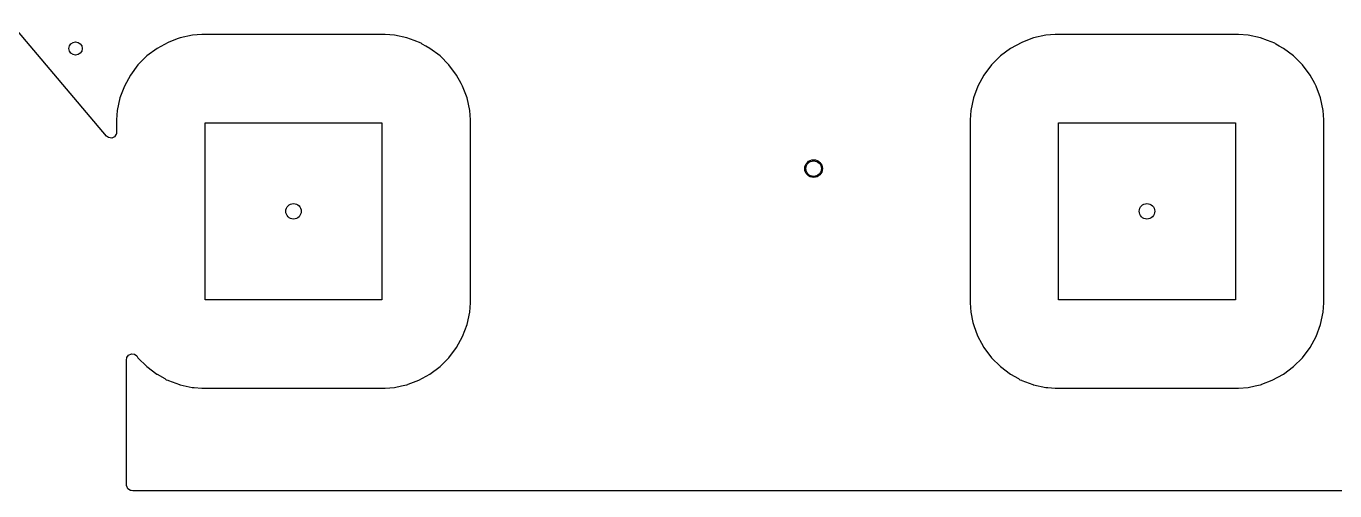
# Model space of a CAD drawing. Header units: inches. Extents: x 0.01 to 5.35, y 0.01 to 3.37.
# Drawn here: x 1.198 to 2.364, y 0.012 to 0.426 of the extents above; entities that cross this region are included whole.
import ezdxf

# ---------------------------------------------------------------- set-up
doc = ezdxf.new("R2010")
doc.units = ezdxf.units.IN
doc.header["$MEASUREMENT"] = 0
doc.layers.add('BLACK', color=250, linetype='CONTINUOUS')

msp = doc.modelspace()

# ---------------------------------------------------------------- linework, layer by layer
at = {"layer": 'BLACK', "linetype": 'CONTINUOUS'}
for p, q in [((1.2701, 0.3279), (1.155, 0.4636)), ((1.3249, 0.4114), (1.315, 0.406)), ((1.3329, 0.4144), (1.3249, 0.4114)), ((1.3249, 0.4114), (1.3249, 0.4114)), ((1.3355, 0.4154), (1.3329, 0.4144)), ((1.3465, 0.4178), (1.3355, 0.4154)), ((1.3355, 0.4154), (1.3355, 0.4154)), ((1.3355, 0.4154), (1.3355, 0.4154)), ((1.3549, 0.4184), (1.3465, 0.4178)), ((1.518, 0.4184), (1.3549, 0.4184)), ((1.3549, 0.4184), (1.3549, 0.4184)), ((1.3549, 0.4184), (1.3549, 0.4184)), ((1.5264, 0.4178), (1.518, 0.4184)), ((1.518, 0.4184), (1.518, 0.4184)), ((1.518, 0.4184), (1.518, 0.4184)), ((1.5374, 0.4154), (1.5264, 0.4178)), ((1.5438, 0.413), (1.5374, 0.4154)), ((1.5374, 0.4154), (1.5374, 0.4154)), ((1.5502, 0.4106), (1.5438, 0.413)), ((1.5511, 0.4097), (1.5502, 0.4106)), ((1.5543, 0.408), (1.5511, 0.4097)), ((1.5579, 0.406), (1.5543, 0.408)), ((2.0848, 0.4114), (2.0749, 0.406)), ((2.0928, 0.4144), (2.0848, 0.4114)), ((2.0848, 0.4114), (2.0848, 0.4114)), ((2.0953, 0.4154), (2.0928, 0.4144)), ((2.1063, 0.4178), (2.0953, 0.4154)), ((2.0953, 0.4154), (2.0953, 0.4154)), ((2.0953, 0.4154), (2.0953, 0.4154)), ((2.1147, 0.4184), (2.1063, 0.4178)), ((2.2779, 0.4184), (2.1147, 0.4184)), ((2.1147, 0.4184), (2.1147, 0.4184)), ((2.1147, 0.4184), (2.1147, 0.4184)), ((2.2863, 0.4178), (2.2779, 0.4184)), ((2.2779, 0.4184), (2.2779, 0.4184)), ((2.2779, 0.4184), (2.2779, 0.4184)), ((2.2973, 0.4154), (2.2863, 0.4178)), ((2.3036, 0.413), (2.2973, 0.4154)), ((2.2973, 0.4154), (2.2973, 0.4154)), ((2.3101, 0.4106), (2.3036, 0.413)), ((2.3109, 0.4097), (2.3101, 0.4106)), ((2.3141, 0.408), (2.3109, 0.4097)), ((2.3177, 0.406), (2.3141, 0.408)), ((1.306, 0.3993), (1.298, 0.3913)), ((1.315, 0.406), (1.306, 0.3993)), ((1.306, 0.3993), (1.306, 0.3993)), ((1.315, 0.406), (1.315, 0.406)), ((1.5669, 0.3993), (1.5579, 0.406)), ((1.5579, 0.406), (1.5579, 0.406)), ((1.5579, 0.406), (1.5579, 0.406)), ((1.5579, 0.406), (1.5579, 0.406)), ((1.5749, 0.3913), (1.5669, 0.3993)), ((1.5669, 0.3993), (1.5669, 0.3993)), ((2.0659, 0.3993), (2.0579, 0.3913)), ((2.0749, 0.406), (2.0659, 0.3993)), ((2.0659, 0.3993), (2.0659, 0.3993)), ((2.0749, 0.406), (2.0749, 0.406)), ((2.3267, 0.3993), (2.3177, 0.406)), ((2.3177, 0.406), (2.3177, 0.406)), ((2.3177, 0.406), (2.3177, 0.406)), ((2.3177, 0.406), (2.3177, 0.406)), ((2.3347, 0.3913), (2.3267, 0.3993)), ((2.3267, 0.3993), (2.3267, 0.3993)), ((1.298, 0.3913), (1.2913, 0.3823)), ((1.298, 0.3913), (1.298, 0.3913)), ((1.5816, 0.3823), (1.5749, 0.3913)), ((1.5749, 0.3913), (1.5749, 0.3913)), ((2.0579, 0.3913), (2.0511, 0.3823)), ((2.0579, 0.3913), (2.0579, 0.3913)), ((2.3415, 0.3823), (2.3347, 0.3913)), ((2.3347, 0.3913), (2.3347, 0.3913)), ((1.2913, 0.3823), (1.2859, 0.3724)), ((1.2913, 0.3823), (1.2913, 0.3823)), ((1.5858, 0.3747), (1.5816, 0.3823)), ((1.5816, 0.3823), (1.5816, 0.3823)), ((1.5816, 0.3823), (1.5816, 0.3823)), ((1.5816, 0.3823), (1.5816, 0.3823)), ((1.587, 0.3724), (1.5858, 0.3747)), ((2.0511, 0.3823), (2.0457, 0.3724)), ((2.0511, 0.3823), (2.0511, 0.3823)), ((2.3456, 0.3747), (2.3415, 0.3823)), ((2.3415, 0.3823), (2.3415, 0.3823)), ((2.3415, 0.3823), (2.3415, 0.3823)), ((2.3415, 0.3823), (2.3415, 0.3823)), ((2.3469, 0.3724), (2.3456, 0.3747)), ((1.282, 0.3619), (1.2796, 0.3508)), ((1.2859, 0.3724), (1.282, 0.3619)), ((1.2859, 0.3724), (1.2859, 0.3724)), ((1.591, 0.3619), (1.587, 0.3724)), ((1.587, 0.3724), (1.587, 0.3724)), ((1.5934, 0.3508), (1.591, 0.3619)), ((1.591, 0.3619), (1.591, 0.3619)), ((1.591, 0.3619), (1.591, 0.3619)), ((2.0418, 0.3619), (2.0394, 0.3508)), ((2.0457, 0.3724), (2.0418, 0.3619)), ((2.0457, 0.3724), (2.0457, 0.3724)), ((2.3508, 0.3619), (2.3469, 0.3724)), ((2.3469, 0.3724), (2.3469, 0.3724)), ((2.3532, 0.3508), (2.3508, 0.3619)), ((2.3508, 0.3619), (2.3508, 0.3619)), ((2.3508, 0.3619), (2.3508, 0.3619)), ((1.2796, 0.3508), (1.279, 0.3424)), ((1.594, 0.3424), (1.5934, 0.3508)), ((1.5934, 0.3508), (1.5934, 0.3508)), ((2.0394, 0.3508), (2.0388, 0.3424)), ((2.3538, 0.3424), (2.3532, 0.3508)), ((2.3532, 0.3508), (2.3532, 0.3508)), ((1.279, 0.3424), (1.279, 0.3314)), ((1.3577, 0.1821), (1.3577, 0.3396)), ((1.3577, 0.3396), (1.5152, 0.3396)), ((1.5152, 0.3396), (1.5152, 0.1821)), ((1.594, 0.1793), (1.594, 0.3424)), ((1.594, 0.3424), (1.594, 0.3424)), ((2.0388, 0.3424), (2.0388, 0.1793)), ((2.1176, 0.1821), (2.1176, 0.3396)), ((2.1176, 0.3396), (2.275, 0.3396)), ((2.275, 0.3396), (2.275, 0.1821)), ((2.3538, 0.1793), (2.3538, 0.3424)), ((1.2717, 0.3266), (1.2701, 0.3279)), ((1.2719, 0.3265), (1.2717, 0.3266)), ((1.2746, 0.3261), (1.2719, 0.3265)), ((1.2771, 0.3273), (1.2746, 0.3261)), ((1.2786, 0.3296), (1.2771, 0.3273)), ((1.2788, 0.33), (1.2786, 0.3296)), ((1.279, 0.3314), (1.2788, 0.33)), ((1.5152, 0.1821), (1.3577, 0.1821)), ((1.5934, 0.1709), (1.594, 0.1793)), ((2.0388, 0.1793), (2.0394, 0.1709)), ((2.275, 0.1821), (2.1176, 0.1821)), ((2.3532, 0.1709), (2.3538, 0.1793)), ((1.591, 0.1599), (1.5934, 0.1709)), ((1.5934, 0.1709), (1.5934, 0.1709)), ((1.5934, 0.1709), (1.5934, 0.1709)), ((2.0394, 0.1709), (2.0414, 0.1618)), ((2.3508, 0.1599), (2.3532, 0.1709)), ((2.3532, 0.1709), (2.3532, 0.1709)), ((2.3532, 0.1709), (2.3532, 0.1709)), ((1.587, 0.1493), (1.591, 0.1599)), ((1.591, 0.1599), (1.591, 0.1599)), ((2.0414, 0.1618), (2.0418, 0.1599)), ((2.0418, 0.1599), (2.0442, 0.1533)), ((2.0442, 0.1533), (2.0457, 0.1493)), ((2.3469, 0.1493), (2.3508, 0.1599)), ((2.3508, 0.1599), (2.3508, 0.1599)), ((1.5816, 0.1394), (1.587, 0.1493)), ((2.0457, 0.1493), (2.0457, 0.1493)), ((2.0457, 0.1493), (2.049, 0.1433)), ((2.049, 0.1433), (2.0511, 0.1394)), ((2.3415, 0.1394), (2.3469, 0.1493)), ((1.2878, 0.1287), (1.288, 0.1301)), ((1.2878, 0.0172), (1.2878, 0.1287)), ((1.288, 0.1301), (1.2881, 0.1303)), ((1.2881, 0.1303), (1.2882, 0.1305)), ((1.2882, 0.1305), (1.2896, 0.1328)), ((1.2896, 0.1328), (1.2921, 0.1339)), ((1.2921, 0.1339), (1.2949, 0.1336)), ((1.2949, 0.1336), (1.295, 0.1335)), ((1.295, 0.1335), (1.2969, 0.132)), ((1.2969, 0.132), (1.298, 0.1304)), ((1.298, 0.1304), (1.298, 0.1304)), ((1.298, 0.1304), (1.298, 0.1304)), ((1.298, 0.1304), (1.306, 0.1225)), ((1.5669, 0.1225), (1.5749, 0.1304)), ((1.5749, 0.1304), (1.5816, 0.1394)), ((2.0511, 0.1394), (2.0511, 0.1394)), ((2.0511, 0.1394), (2.0511, 0.1394)), ((2.0511, 0.1394), (2.0579, 0.1304)), ((2.0579, 0.1304), (2.0579, 0.1304)), ((2.0579, 0.1304), (2.0659, 0.1225)), ((2.3267, 0.1225), (2.3347, 0.1304)), ((2.3347, 0.1304), (2.3415, 0.1394)), ((1.306, 0.1225), (1.306, 0.1225)), ((1.306, 0.1225), (1.3149, 0.1158)), ((1.5579, 0.1157), (1.5669, 0.1225)), ((2.0659, 0.1225), (2.0659, 0.1225)), ((2.0659, 0.1225), (2.0748, 0.1158)), ((2.3177, 0.1157), (2.3267, 0.1225)), ((1.3149, 0.1158), (1.315, 0.1157)), ((1.315, 0.1157), (1.315, 0.1157)), ((1.315, 0.1157), (1.322, 0.1119)), ((1.322, 0.1119), (1.3232, 0.1107)), ((1.3232, 0.1107), (1.3246, 0.1104)), ((1.3246, 0.1104), (1.3252, 0.1102)), ((1.3252, 0.1102), (1.335, 0.1066)), ((1.335, 0.1066), (1.3352, 0.1065)), ((1.3352, 0.1065), (1.3353, 0.1064)), ((1.3353, 0.1064), (1.3354, 0.1064)), ((1.3354, 0.1064), (1.3355, 0.1064)), ((1.3355, 0.1064), (1.3356, 0.1063)), ((1.3356, 0.1063), (1.3464, 0.104)), ((1.5264, 0.104), (1.5327, 0.1053)), ((1.5327, 0.1053), (1.5372, 0.1063)), ((1.5372, 0.1063), (1.5373, 0.1063)), ((1.5373, 0.1063), (1.5374, 0.1064)), ((1.5374, 0.1064), (1.5375, 0.1064)), ((1.5375, 0.1064), (1.5383, 0.1066)), ((1.5383, 0.1066), (1.5387, 0.1068)), ((1.5387, 0.1068), (1.548, 0.1103)), ((1.548, 0.1103), (1.5579, 0.1157)), ((2.0748, 0.1158), (2.0749, 0.1157)), ((2.0749, 0.1157), (2.0749, 0.1157)), ((2.0749, 0.1157), (2.0818, 0.1119)), ((2.0818, 0.1119), (2.083, 0.1107)), ((2.083, 0.1107), (2.0845, 0.1104)), ((2.0845, 0.1104), (2.085, 0.1102)), ((2.085, 0.1102), (2.0948, 0.1066)), ((2.0948, 0.1066), (2.0951, 0.1065)), ((2.0951, 0.1065), (2.0951, 0.1064)), ((2.0951, 0.1064), (2.0953, 0.1064)), ((2.0953, 0.1064), (2.0953, 0.1064)), ((2.0953, 0.1064), (2.0954, 0.1063)), ((2.0954, 0.1063), (2.1062, 0.104)), ((2.2863, 0.104), (2.2926, 0.1053)), ((2.2926, 0.1053), (2.297, 0.1063)), ((2.297, 0.1063), (2.2971, 0.1063)), ((2.2971, 0.1063), (2.2972, 0.1064)), ((2.2972, 0.1064), (2.2973, 0.1064)), ((2.2973, 0.1064), (2.2982, 0.1066)), ((2.2982, 0.1066), (2.2985, 0.1068)), ((2.2985, 0.1068), (2.3078, 0.1103)), ((2.3078, 0.1103), (2.3177, 0.1157)), ((1.3464, 0.104), (1.3465, 0.104)), ((1.3465, 0.104), (1.3466, 0.104)), ((1.3466, 0.104), (1.3467, 0.104)), ((1.3467, 0.104), (1.3481, 0.1039)), ((1.3481, 0.1039), (1.3549, 0.1034)), ((1.3549, 0.1034), (1.518, 0.1034)), ((1.518, 0.1034), (1.5264, 0.104)), ((2.1062, 0.104), (2.1063, 0.104)), ((2.1063, 0.104), (2.1064, 0.104)), ((2.1064, 0.104), (2.1065, 0.104)), ((2.1065, 0.104), (2.1079, 0.1039)), ((2.1079, 0.1039), (2.1147, 0.1034)), ((2.1147, 0.1034), (2.2779, 0.1034)), ((2.2779, 0.1034), (2.2863, 0.104)), ((1.2879, 0.0162), (1.2878, 0.0172)), ((1.288, 0.0159), (1.2879, 0.0162)), ((1.2891, 0.0137), (1.288, 0.0159)), ((1.2915, 0.0122), (1.2891, 0.0137)), ((1.2891, 0.0137), (1.2891, 0.0137)), ((1.292, 0.012), (1.2915, 0.0122)), ((1.2934, 0.0118), (1.292, 0.012)), ((5.3431, 0.0118), (1.2934, 0.0118))]:
    msp.add_line(p, q, dxfattribs=at)
at = {"layer": 'BLACK'}
for centre, radius in [((1.2425, 0.4059), 0.00591), ((1.8995, 0.2989), 0.00787), ((1.4365, 0.2609), 0.00689), ((2.1963, 0.2609), 0.00689)]:
    msp.add_circle(centre, radius, dxfattribs=at)
at = {"layer": 'WHITE'}
for centre, radius in [((1.2425, 0.4059), 0.00591), ((1.8995, 0.2989), 0.00689), ((1.4365, 0.2609), 0.00689), ((2.1963, 0.2609), 0.00689)]:
    msp.add_circle(centre, radius, dxfattribs=at)

doc.saveas('drawing.dxf')
